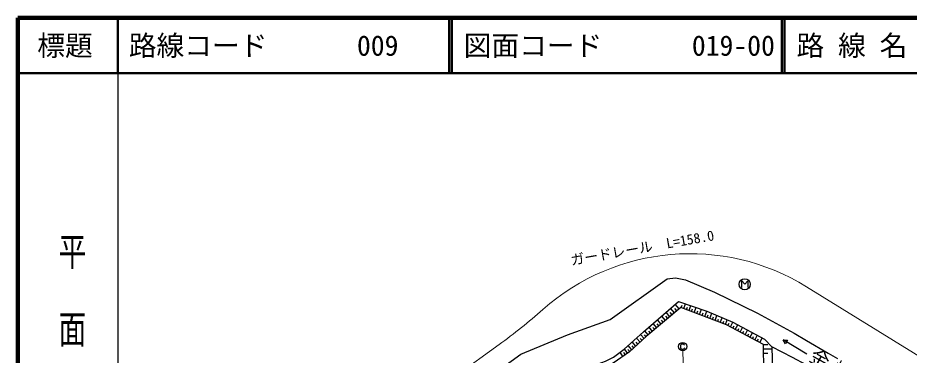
# Model space of a CAD drawing. Units: millimetres, scale not verified. Extents: x 40000 to 680000, y 20000 to 380000.
# Drawn here: x 40000 to 200697, y 319202 to 380000 of the extents above; entities that cross this region are included whole.
import ezdxf
from ezdxf.enums import TextEntityAlignment as Align

# ---------------------------------------------------------------- set-up
doc = ezdxf.new("R2010")
doc.units = ezdxf.units.MM
doc.header["$LTSCALE"] = 1000
for name, color, linetype, lineweight in [('M-BGD', 7, 'Continuous', 25), ('M-BGD-EXST', 7, 'Continuous', 25), ('M-STR-HTXT', 7, 'Continuous', 13), ('M-STR-STRC', 7, 'Continuous', 25), ('M-TTL', 2, 'Continuous', 140), ('M-TTL-BAND', 7, 'Continuous', 25), ('M-TTL-LINE', 7, 'Continuous', 50)]:
    doc.layers.add(name, color=color, linetype=linetype, lineweight=lineweight)
doc.layers.add('M-BMK-HTXT', color=7, linetype='Continuous')
doc.layers.add('M-TTL-TXT', color=7, linetype='Continuous')
doc.styles.add('@ＭＳ ゴシック', font='')
doc.styles.add('ＭＳ ゴシック', font='')
doc.styles.get('@ＭＳ ゴシック').set_extended_font_data('@MS Gothic')
doc.styles.get('ＭＳ ゴシック').set_extended_font_data('MS Gothic')

msp = doc.modelspace()

# ---------------------------------------------------------------- linework, layer by layer
at = {"layer": 'M-BGD'}
for p, q in [((159218, 327533), (158515, 328366)), ((159612, 327790), (159773, 328211)), ((160079, 327611), (160401, 328455)), ((160546, 327433), (160712, 327869)), ((161013, 327255), (161346, 328127)), ((156763, 325461), (156096, 326251)), ((157567, 326140), (156888, 326944)), ((157976, 326485), (157631, 326894)), ((158385, 326830), (157695, 327649)), ((158802, 327182), (158450, 327598)), ((161480, 327076), (161652, 327526)), ((161947, 326898), (162291, 327798)), ((162414, 326720), (162592, 327184)), ((162881, 326541), (163236, 327470)), ((163360, 326358), (163543, 326837)), ((163840, 326175), (164205, 327133)), ((164307, 325997), (164483, 326459)), ((164774, 325819), (165127, 326743)), ((165708, 325462), (166048, 326352)), ((155196, 324139), (154552, 324902)), ((155584, 324466), (155257, 324855)), ((155972, 324794), (155317, 325571)), ((156367, 325128), (156034, 325523)), ((157165, 325800), (156825, 326202)), ((165241, 325640), (165411, 326085)), ((166175, 325284), (166338, 325711)), ((166642, 325105), (166969, 325960)), ((167109, 324927), (167266, 325337)), ((167576, 324749), (167890, 325569)), ((168028, 324536), (168251, 324951)), ((168469, 324300), (168914, 325130)), ((169349, 323827), (169795, 324656)), ((153667, 322849), (153046, 323585)), ((154050, 323171), (153733, 323546)), ((154432, 323494), (153799, 324243)), ((154814, 323816), (154492, 324198)), ((168909, 324063), (169132, 324478)), ((169790, 323590), (170013, 324005)), ((170230, 323353), (170676, 324183)), ((170671, 323117), (170894, 323532)), ((171111, 322880), (171557, 323710)), ((171552, 322643), (171775, 323058)), ((171992, 322407), (172438, 323237)), ((151428, 320854), (150774, 321580)), ((151799, 321188), (151475, 321548)), ((152171, 321523), (151523, 322242)), ((152542, 321857), (152222, 322213)), ((152914, 322192), (152273, 322904)), ((153286, 322526), (152963, 322884)), ((172433, 322170), (172656, 322585)), ((172873, 321934), (173319, 322763)), ((173314, 321697), (173536, 322112)), ((173754, 321460), (174200, 322290)), ((182256, 319395), (177953, 321942)), ((178407, 321237), (177953, 321942)), ((177953, 321942), (178789, 321883)), ((178789, 321883), (178407, 321237)), ((149908, 319557), (149367, 320336)), ((150313, 319850), (149983, 320217)), ((150684, 320185), (150025, 320917)), ((151056, 320519), (150729, 320882)), ((174427, 321098), (175191, 321104)), ((174433, 320333), (175962, 320345)), ((149087, 318986), (148569, 319732)), ((149498, 319272), (149227, 319661)), ((174439, 319553), (175219, 319560))]:
    msp.add_line(p, q, dxfattribs=at)
for points in [[(126139, 316069), (130666, 319362), (139125, 322883), (146808, 325626), (157051, 332988), (158580, 333141), (160348, 332755), (165571, 330539), (173334, 326780), (179939, 323162), (182195, 321821), (186118, 319544), (187805, 318589)], [(102971, 283729), (104982, 290818), (107444, 294209), (108185, 295004), (113011, 294186), (114697, 294816), (117888, 298678), (118762, 301767), (123599, 304104), (133659, 312640), (136301, 314408), (139329, 315709), (145975, 318147), (147377, 318838), (149328, 320302), (152824, 323391), (159124, 328898), (164215, 327130), (168879, 325149), (174610, 322070), (175951, 320728), (176073, 316278), (176896, 311796), (177510, 309144)], [(172540, 315406), (175593, 312060), (174465, 316298), (174427, 321099), (167773, 324673), (159550, 327813), (153301, 322539), (150252, 319796), (147356, 317784), (139583, 314827), (136595, 313577), (134034, 312022), (124157, 303365), (119706, 301322), (118213, 297603), (115164, 294158), (113030, 293579), (109464, 294250), (105958, 290866), (105524, 289314), (104780, 284827)], [(202234, 304962), (198271, 307858), (194491, 310480), (191382, 312370), (184583, 316150), (179645, 318802), (175951, 320728)]]:
    msp.add_lwpolyline(points, dxfattribs=at)
at = {"layer": 'M-BGD-EXST'}
for p, q in [((170503, 331383), (170503, 332583)), ((170503, 332583), (171053, 331983)), ((171053, 331983), (171603, 332583)), ((171603, 332583), (171603, 331383))]:
    msp.add_line(p, q, dxfattribs=at)
msp.add_circle((171053, 331983), 1000, dxfattribs=at)
at = {"layer": 'M-STR-HTXT'}
for p, q in [((182200, 331530), (207502, 315909)), ((69074, 279544), (126758, 321109)), ((159988, 315823), (159872, 320001))]:
    msp.add_line(p, q, dxfattribs=at)
for centre, radius, start, end in [((161186, 297495), 40000, 58.3085, 131.56691), ((68297, 402240), 100000, 305.77508, 311.56691)]:
    msp.add_arc(centre, radius, start, end, dxfattribs=at)
at = {"layer": 'M-STR-STRC'}
for p, q in [((159482, 320975), (159444, 320825)), ((159444, 320825), (159444, 320675)), ((159444, 320675), (159482, 320525)), ((159557, 321087), (159482, 320975)), ((159482, 320525), (159557, 320412)), ((159669, 321162), (159557, 321087)), ((159557, 320412), (159669, 320337)), ((159782, 321200), (159669, 321162)), ((159669, 320337), (159782, 320300)), ((159932, 321200), (159782, 321200)), ((159782, 320300), (159932, 320300)), ((160044, 321162), (159932, 321200)), ((159932, 320300), (160044, 320337)), ((160157, 321087), (160044, 321162)), ((160044, 320337), (160157, 320412)), ((160232, 320975), (160157, 321087)), ((160157, 320412), (160232, 320525))]:
    msp.add_line(p, q, dxfattribs=at)
msp.add_circle((159857, 320750), 750, dxfattribs=at)
at = {"layer": 'M-TTL'}
for p, q in [((40000, 380000), (40000, 20000)), ((680000, 380000), (40000, 380000)), ((40000, 380000), (40000, 20000)), ((680000, 380000), (40000, 380000))]:
    msp.add_line(p, q, dxfattribs=at)
at = {"layer": 'M-TTL-BAND'}
msp.add_line((58000, 370000), (58000, 20000), dxfattribs=at)
msp.add_line((58000, 370000), (58000, 20000), dxfattribs=at)
at = {"layer": 'M-TTL-LINE'}
for p, q in [((58000, 380000), (58000, 370000)), ((58000, 380000), (58000, 370000)), ((117750, 380000), (117750, 370000)), ((117750, 380000), (117750, 370000)), ((118250, 380000), (118250, 370000)), ((118250, 380000), (118250, 370000)), ((177750, 380000), (177750, 370000)), ((177750, 380000), (177750, 370000)), ((178250, 380000), (178250, 370000)), ((178250, 380000), (178250, 370000)), ((40000, 370000), (680000, 370000)), ((40000, 370000), (680000, 370000))]:
    msp.add_line(p, q, dxfattribs=at)

# ---------------------------------------------------------------- texts
at = {"layer": 'M-BMK-HTXT', "insert": (188935, 315982), "char_height": 2566, "attachment_point": 5, "rotation": 330.945, "style": 'ＭＳ ゴシック'}
msp.add_mtext('\\T1.29;金峰川', dxfattribs=at)
at = {"layer": 'M-STR-HTXT', "style": 'ＭＳ ゴシック'}
msp.add_text('ガードレール\u3000L=158.0', height=1833, rotation=9.959, dxfattribs=at).set_placement((152835, 337124), align=Align.BOTTOM_CENTER)
at = {"layer": 'M-TTL-BAND', "style": '@ＭＳ ゴシック', "width": 1.4}
msp.add_text('平  面  図', height=3666, rotation=270, dxfattribs=at).set_placement((49777, 306475), align=Align.MIDDLE_RIGHT)
msp.add_text('平  面  図', height=3666, rotation=270, dxfattribs=at).set_placement((49777, 306475), align=Align.MIDDLE_RIGHT)
at = {"layer": 'M-TTL-TXT', "style": 'ＭＳ ゴシック'}
msp.add_text('標題', height=3666, dxfattribs=at).set_placement((48500, 375000), align=Align.MIDDLE_CENTER)
msp.add_text('標題', height=3666, dxfattribs=at).set_placement((48500, 375000), align=Align.MIDDLE_CENTER)
for s, p in [('路線コード', (60000, 375000)), ('路線コード', (60000, 375000)), ('009', (101142, 375000)), ('図面コード', (120380, 375000)), ('図面コード', (120380, 375000)), ('019-00', (161521, 375000)), ('路 線 名', (180380, 375000)), ('路 線 名', (180380, 375000))]:
    msp.add_text(s, height=3666, dxfattribs=at).set_placement(p, align=Align.MIDDLE_LEFT)

doc.saveas('drawing.dxf')
